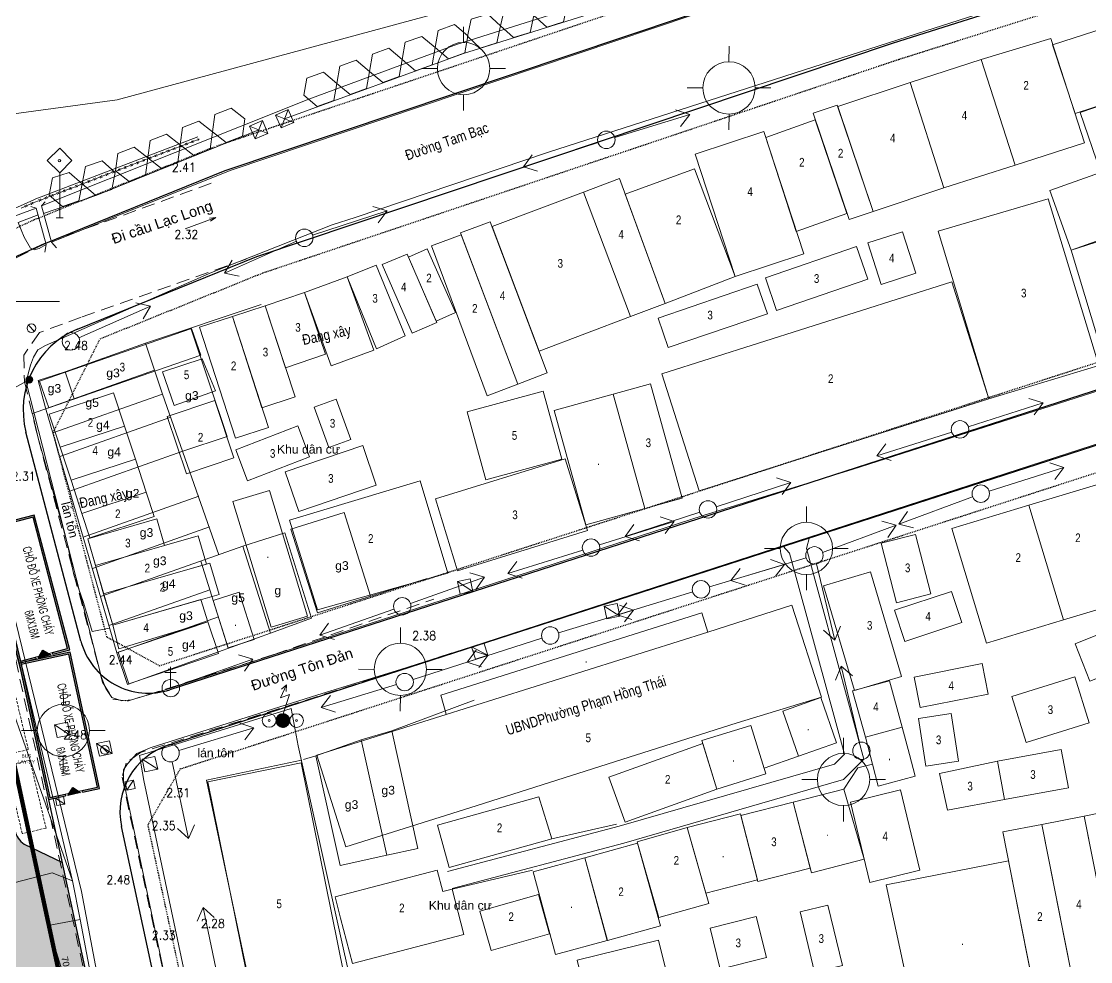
# Model space of a CAD drawing. Header units: millimetres. Extents: x 583747 to 595948, y 2304962 to 2309584.
# Drawn here: x 595685.6 to 595808.2, y 2307284.9 to 2307392.7 of the extents above; entities that cross this region are included whole.
import ezdxf
from ezdxf.enums import TextEntityAlignment as Align
from ezdxf.xclip import XClip

# ---------------------------------------------------------------- set-up
doc = ezdxf.new("R2010")
doc.units = ezdxf.units.MM
for name, pattern in [('DASH', [0.35, 0.25, -0.1]), ('DASHDOT', [1, 0.5, -0.25, 0, -0.25]), ('DASHED', [4.5, 3, -1.5]), ('{Long Duong}', [2.3, 1.5, -0.8])]:
    doc.linetypes.add(name, pattern=pattern)
for name, color, linetype, lineweight in [('00_nen', 8, 'Continuous', 5), ('A-GENM-____-OTLN', 13, 'Continuous', 9), ('bo dat CXCL', 95, 'Continuous', 18), ('Code Cao do', 7, 'Continuous', 0), ('Duong RG Thua', 7, 'Continuous', 0), ('Ghi chu nha', 7, 'Continuous', 0), ('KT-Chu viet', 255, 'Continuous', 20), ('KT-DV', 7, 'Continuous', 0), ('KT-NEN', 7, 'Continuous', 0), ('KT-Net thay', 7, 'Continuous', 20), ('Level 15', 7, 'Continuous', 0), ('Long Duong_ Phan Cach chat lieu rair mat', 7, 'Continuous', 0), ('moc', 7, 'Continuous', 0), ('Nen dc cb Hong bang', 253, 'Continuous', 60), ('Nghia dia_ Ghi chu §T XH', 7, 'Continuous', 0), ('đường pccc', 6, 'Continuous', 13)]:
    doc.layers.add(name, color=color, linetype=linetype, lineweight=lineweight)
for name, color, linetype in [('A-ANNO-ROOM', 50, 'Continuous'), ('A-PLOT LINE', 6, 'DASHDOT'), ('AFP-KERB-LINE', 2, 'Continuous')]:
    doc.layers.add(name, color=color, linetype=linetype)
doc.layers.add('KT-Vat lieu', color=250, linetype='Continuous', plot=False)
doc.styles.add('220126_HDN_HBA typical plan$0$211210_HDN_HBA_TYPICAL PLAN CORE OPT 1$0$HBA-Text', font='GOTHIC.TTF')
doc.styles.add('ghicu', font='Vnarial.ttf', dxfattribs={"width": 0.8, "height": 1})
doc.styles.add('Style-.VnArial', font='Vnarial.ttf')
doc.styles.add('Style-STANDARD', font='STANDARD.shx')
doc.styles.add('VnAvantH', font='VHAVAN.TTF')

# ---------------------------------------------------------------- blocks, each defined once
blk = doc.blocks.new('road')
at = {"layer": 'AFP-KERB-LINE'}
for p, q in [((3610554, 1397139), (3627855, 1410432)), ((3610554, 1397139), (3627855, 1410432)), ((3543548, 1357131), (3604082, 1405408)), ((3543548, 1357131), (3604082, 1405408)), ((3550344, 1349121), (3610554, 1397139)), ((3550344, 1349121), (3610554, 1397139)), ((3654174, 1373978), (3557974, 1299002)), ((3654174, 1373978), (3557974, 1299002)), ((3559972, 1292952), (3656905, 1368500)), ((3559972, 1292952), (3656905, 1368500)), ((3526925, 1342140), (3543548, 1357131)), ((3526925, 1342140), (3543548, 1357131)), ((3533873, 1334267), (3550344, 1349121)), ((3533873, 1334267), (3550344, 1349121)), ((3526925, 1342140), (3519506, 1334836)), ((3546480, 1300755), (3532350, 1321145)), ((3546480, 1300755), (3532350, 1321145)), ((3578945, 1249265), (3558118, 1282384)), ((3578945, 1249265), (3558118, 1282384)), ((3578945, 1249265), (3558118, 1282384)), ((3578945, 1249265), (3558118, 1282384))]:
    blk.add_line(p, q, dxfattribs=at)
blk.add_lwpolyline([(3611005, 1163389), (3611456, 1163638, 0.4307665), (3615082, 1177713), (3541132, 1295305), (3530686, 1310379, 0.5341637), (3514065, 1310106), (3507801, 1300401)], format="xyb", dxfattribs=at)
for centre, radius, start, end in [((3632729, 1404089), 8000, 34.77603, 127.53748), ((3632729, 1404089), 8000, 34.77603, 127.53748), ((3540570, 1326841), 10000, 132.04489, 214.72185), ((3540570, 1326841), 10000, 132.04489, 214.72185), ((3553056, 1305312), 8000, 214.72185, 307.93222), ((3553056, 1305312), 8000, 214.72185, 307.93222), ((3564890, 1286642), 8000, 127.93222, 212.16426), ((3564890, 1286642), 8000, 127.93222, 212.16426)]:
    blk.add_arc(centre, radius, start, end, dxfattribs=at)
blk = doc.blocks.new('PLOT')
at = {"layer": 'A-PLOT LINE', "color": 251}
for p, q in [((3611787, 1395564), (3629307, 1409026)), ((3541677, 1359477), (3602211, 1407753)), ((3551638, 1347595), (3611787, 1395564)), ((3555902, 1301191), (3652118, 1376180)), ((3524916, 1344368), (3541539, 1359359)), ((3536675, 1334101), (3551638, 1347595)), ((3517261, 1336835), (3524916, 1344368)), ((3535291, 1322168), (3536675, 1334101)), ((3549110, 1302227), (3535291, 1322168)), ((3549110, 1302227), (3555902, 1301191))]:
    blk.add_line(p, q, dxfattribs=at)
blk.add_lwpolyline([(3693942, 1315787), (3587846, 1250138), (3580933, 1251739), (3560913, 1283575), (3562195, 1290881), (3658973, 1366308), (3665768, 1365275), (3677786, 1347968)], dxfattribs=at)
blk.add_lwpolyline([(3693942, 1315787), (3587846, 1250138), (3580933, 1251739), (3560913, 1283575), (3562195, 1290881), (3658973, 1366308), (3665768, 1365275), (3677786, 1347968)], dxfattribs=at)
blk = doc.blocks.new('qweqeqee')
at = {"layer": 'A-GENM-____-OTLN', "linetype": 'DASHED', "ltscale": 100, "extrusion": (2.68991e-06, -2.55388e-08, 1)}
for p, q in [((29938, -6060, 0), (21938, -6060, 0)), ((21938, -6060, 0), (21938, -8860, 0)), ((29938, -6060, 0), (29938, -8860, 0)), ((21938, -8860, 0), (29938, -8860, 0))]:
    blk.add_line(p, q, dxfattribs=at)
blk = doc.blocks.new('DV')
at = {"layer": 'bo dat CXCL'}
h = blk.add_hatch(dxfattribs=at)
h.set_pattern_fill('GRASS', color=256, scale=20, angle=6e-14)
edge = h.paths.add_edge_path()
edge.add_line((617262, 169948), (615443, 170462))
edge.add_line((615443, 170462), (614593, 174567))
edge.add_line((614593, 174567), (620914, 175930))
edge.add_line((620914, 175930), (622792, 167226))
edge.add_arc((625233, 167754), 2498, 192.18716, 235.8651)
edge.add_line((623832, 165686), (628234, 163562))
edge.add_line((628234, 163562), (630862, 151440))
edge.add_arc((627914, 150967), 2986, -77.05174, 9.11741, ccw=False)
edge.add_line((628583, 148057), (619337, 146072))
edge.add_arc((620599, 140193), 6013, 102.11461, 164.05752)
edge.add_line((614817, 141845), (615642, 144759))
edge.add_line((615642, 144759), (613538, 145356))
edge.add_line((613538, 145356), (618423, 162561))
edge.add_arc((614338, 163721), 4247, 344.15003, 371.50222)
edge.add_line((618500, 164568), (617270, 169946))
at = {"layer": 'AFP-KERB-LINE', "extrusion": (-5.41606e-07, 2.51261e-06, 1), "elevation": 0}
blk.add_lwpolyline([(620778, 176550), (622799, 167196, 0.1929224), (623839, 165654), (628241, 163529)], format="xyb", dxfattribs=at)
ref = blk.add_blockref('PLOT', (-3147123, 179596, 0), dxfattribs=dict(rotation=340.0000000045929))
XClip(ref).set_block_clipping_path([(3437700.5976729654, 868981.9081885163), (3912891.8375199828, 1041937.3750337446), (3715693.8178756535, 1583734.481302836), (3240502.5780286361, 1410779.0144576086)])
at = {"extrusion": (-5.9306e-07, 2.62384e-06, 1), "rotation": 283.2803608450139}
for p in [(623341, 207034, 0), (625377, 198027, 0), (625377, 198027, 0)]:
    blk.add_blockref('qweqeqee', p, dxfattribs=at)
at = {"layer": 'AFP-KERB-LINE'}
ref = blk.add_blockref('road', (-3147123, 179596, 0), dxfattribs=dict(at, rotation=340.0000000045929))
XClip(ref).set_block_clipping_path([(3424978.7776903473, 904726.3076186823), (3853099.8617473282, 1060549.6388383387), (3670662.8681027722, 1561791.1594749615), (3242541.7840457913, 1405967.828255306)])
at = {"layer": 'A-ANNO-ROOM', "insert": (624111, 175970, 0), "char_height": 400, "width": 6126.31, "attachment_point": 2, "style": '220126_HDN_HBA typical plan$0$211210_HDN_HBA_TYPICAL PLAN CORE OPT 1$0$HBA-Text'}
blk.add_mtext('{BUS \\PLAY-BY}', dxfattribs=at)
blk = doc.blocks.new('nen dc cb Hong bang')
at = {"layer": '00_nen', "linetype": 'ByBlock', "lineweight": -2}
h = blk.add_hatch(dxfattribs=at)
h.set_pattern_fill('ANSI35', color=0, scale=0.2, angle=48.1861, style=0)
h.set_pattern_definition([(93.186056, (116.04488, 455.689987), (-0.049922716, -0.002778926), []), (93.186056, (116.06845, 455.716337), (-0.049922716, -0.002778926), [0.0625, -0.0125, 0, -0.0125])])
edge = h.paths.add_edge_path()
edge.add_arc((-93.39, 166.83), 0.4, 20, 380)
h = blk.add_hatch(dxfattribs=at)
h.set_pattern_fill('ANSI35', color=0, scale=0.2, angle=20, style=0)
h.set_pattern_definition([(65, (215.403083, 283.049355), (-0.045315389, 0.021130913), []), (65, (215.436306, 283.061447), (-0.045315389, 0.021130913), [0.0625, -0.0125, 0, -0.0125])])
edge = h.paths.add_edge_path()
edge.add_arc((-52.67, 140.07), 0.785, 0, 360)
at = {"layer": '00_nen', "color": 0, "linetype": 'ByBlock', "lineweight": -2}
for p, q in [((-30.53, 228.61, -62.12), (-31.14, 230.3, -62.12)), ((-26.68, 226.82, -62.12), (-24.99, 227.43, -62.12)), ((-34.01, 224.15, -62.12), (-32.32, 224.77, -62.12)), ((-59.88, 220.26, -62.12), (-60.49, 221.95, -62.12)), ((-27.86, 221.28, -62.12), (-28.47, 222.97, -62.12)), ((-39.87, 215.97, -62.12), (-32.67, 221.37, -62.12)), ((-56.03, 218.47, -62.12), (-54.34, 219.08, -62.12)), ((-63.36, 215.8, -62.12), (-61.67, 216.42, -62.12)), ((-57.21, 212.93, -62.12), (-57.83, 214.62, -62.12)), ((-41.46, 214.75, -62.12), (-48.55, 209.21, -62.12)), ((16.73, 204.19, -62.12), (9.6, 198.68, -62.12)), ((9.6, 198.68, -62.12), (16.73, 204.19, -62.12)), ((-68.56, 193.56, -62.12), (-61.47, 199.1, -62.12)), ((8.02, 197.46, -62.12), (0.9, 191.96, -62.12)), ((14.37, 192.57, -62.12), (21.51, 198.04, -62.12)), ((-70.07, 192.25, -62.12), (-76.54, 186, -62.12)), ((12.81, 191.31, -62.12), (5.96, 185.47, -62.12)), ((-96.86, 185.32, -62.12), (-96.11, 185.6, -62.12)), ((-7.31, 185.71, -62.12), (-14.4, 180.16, -62.12)), ((-14.4, 180.16, -62.12), (-7.31, 185.71, -62.12)), ((-1.15, 179.41, -62.12), (5.7, 185.25, -62.12)), ((-4.08, 182.01, -62.12), (-4.69, 183.71, -62.12)), ((-0.23, 180.22, -62.12), (1.46, 180.84, -62.12)), ((-89.69, 173.3, -62.12), (-83.22, 179.55, -62.12)), ((-15.97, 178.92, -62.12), (-23.05, 173.37, -62.12)), ((-2.71, 178.17, -62.12), (-9.93, 172.79, -62.12)), ((-7.56, 177.55, -62.12), (-5.87, 178.17, -62.12)), ((-1.36, 177.93, -62.12), (3.62, 170.43, -62.12)), ((-18.33, 176.9, -62.12), (-25.48, 171.44, -62.12)), ((-25.48, 171.44, -62.12), (-18.33, 176.9, -62.12)), ((-11.99, 171.25, -62.12), (-4.77, 176.63, -62.12)), ((-102.67, 173.02), (-93.2, 176.47)), ((-1.41, 174.69, -62.12), (-2.02, 176.38, -62.12)), ((-27.07, 170.23, -62.12), (-34.23, 164.77, -62.12)), ((-13.59, 170.05, -62.12), (-20.77, 164.63, -62.12)), ((-99.39, 160.12, -62.12), (-93.39, 166.83, -62.12)), ((10.29, 160.38, -62.12), (5.31, 167.88, -62.12)), ((-26.42, 160.35, -62.12), (-19.24, 165.77, -62.12)), ((-36.6, 163.45, -62.12), (-43.54, 157.72, -62.12)), ((-43.54, 157.72, -62.12), (-36.6, 163.45, -62.12)), ((9.02, 158.58, -62.12), (8.4, 160.27, -62.12)), ((-28.01, 159.13, -62.12), (-35.12, 153.61, -62.12)), ((12.86, 156.79, -62.12), (14.55, 157.41, -62.12)), ((-45.09, 156.45, -62.12), (-52.03, 150.72, -62.12)), ((-43.06, 153.03, -62.12), (-43.67, 154.72, -62.12)), ((-40.27, 149.62, -62.12), (-33.16, 155.14, -62.12)), ((5.53, 154.12, -62.12), (7.23, 154.74, -62.12)), ((11.69, 151.25, -62.12), (11.07, 152.94, -62.12)), ((-39.21, 151.24, -62.12), (-37.52, 151.85, -62.12)), ((-41.86, 148.41, -62.12), (-49.05, 143, -62.12)), ((-46.54, 148.57, -62.12), (-44.85, 149.18, -62.12)), ((-40.39, 145.7, -62.12), (-41, 147.39, -62.12)), ((-65.25, 139.8, -62.12), (-58.31, 145.53, -62.12)), ((-52.67, 140.07, -62.12), (-52.4, 139.34, -62.12)), ((-62.69, 132.74, -62.12), (-55.5, 138.15, -62.12)), ((-76.95, 133.18, -62.12), (-77.57, 134.87, -62.12)), ((-73.11, 131.39, -62.12), (-71.41, 132, -62.12)), ((-62.96, 131.29, -62.12), (-58.2, 123.65, -62.12)), ((-80.44, 128.72, -62.12), (-78.74, 129.33, -62.12)), ((-74.28, 125.85, -62.12), (-74.9, 127.54, -62.12)), ((-49.16, 109.16, -62.12), (-53.92, 116.8, -62.12))]:
    blk.add_line(p, q, dxfattribs=at)
at = {"layer": '00_nen', "color": 0, "linetype": 'ByBlock', "lineweight": -2, "elevation": -62.12, "flags": 128}
for points in [[(-98.91, 186.06), (-74.33, 208.06), (-60.45, 219.83), (-38.2, 237), (-19.77, 252.31), (-8.25, 261.41), (2.31, 269.42)], [(-11.06, 265.25), (-25.73, 253.87), (-26.36, 253.48), (-27.01, 253.1), (-50.27, 232.26), (-51.53, 231.49), (-54.63, 228.91), (-94.92, 200.44), (-108.08, 193.55), (-109.86, 191.72)], [(-76.15, 205), (-59.44, 219.05), (-21.57, 248.1), (-7.13, 259.88)], [(-93.84, 168.44), (-93.84, 169.43), (-93.64, 170.38), (-92.98, 171.15), (-77.98, 185.57), (-66.85, 195.45), (-64.69, 197.13), (-46.43, 211.78), (-10.54, 239.69), (7.32, 253.55), (8.41, 254.35), (9.11, 254.73), (9.53, 254.88)], [(-79.98, 197.3), (-29.02, 238.07)], [(-15.45, 178.71), (-1.14, 189.59), (24.75, 209.64), (30.6, 214.09), (34.15, 216.7), (34.56, 217.28), (34.78, 218.07)], [(-21.25, 166.4), (-3.16, 180.55), (36.46, 211.51)], [(-28.08, 198.19), (-18.73, 205.74), (-16.48, 202.96), (-25.83, 195.41), (-28.08, 198.19)], [(-93.37, 189.4), (-78.5, 202.79)], [(-96.43, 182.54), (-79.98, 197.3)], [(-98.39, 185.32), (-93.37, 189.4)], [(-95.63, 182.11), (-96.43, 182.54), (-98.91, 186.06), (-98.67, 186.65)], [(-181.83, 8.12), (-183.4, 9.25), (-192.43, 34.05), (-185.21, 64.69), (-176.64, 86.87), (-155.45, 120.09), (-113.33, 173.79), (-99.38, 185.59)], [(-96.74, 181.18), (-96.89, 182.09), (-99.38, 185.59), (-100.02, 185.56)], [(-100.77, 183.34), (-98.92, 184.94)], [(-100.77, 183.34), (-99.54, 182), (-98.45, 181.07), (-97.97, 181.02), (-97.49, 181.35), (-96.89, 182.09)], [(-3.16, 180.55), (-3.05, 179.2)], [(-3.05, 179.2), (11.43, 158.74), (10.04, 155.76), (-11.14, 140.26), (-27.85, 128.63)], [(-15.45, 178.71), (-66.02, 139.17), (-69.79, 136.37), (-70.8, 135.87), (-72.01, 135.82), (-73.01, 136.58), (-73.9, 137.6)], [(-4.68, 178.04), (9.13, 158.53), (8.45, 157.07), (-12.3, 141.89), (-29, 130.28)], [(-4.68, 178.04), (-5.7, 178.56)], [(-62.66, 172.4), (-68.4, 167.4), (-65.9, 164.53), (-60.16, 169.53), (-62.66, 172.4)], [(-10.36, 166.3), (-2.39, 172.52), (4.41, 163.78), (-3.63, 157.69)], [(-93.66, 166.53), (-93.84, 168.44)], [(-35.31, 147.17), (-36.66, 149.01), (-11.76, 168.15), (-10.36, 166.3)], [(21.71, 162.26), (19.05, 167.11), (15.72, 165.28), (18.38, 160.44), (21.71, 162.26)], [(-93.72, 166.58), (-73.9, 137.6)], [(-23.46, 93.07), (-36.75, 84.9), (-38.04, 84.25), (-38.83, 84.13), (-39.2, 84.28), (-41.66, 85.98), (-52.85, 103.82), (-59.35, 114.33), (-67.48, 127.33), (-67.9, 128.49), (-67.72, 129.29), (-67.11, 130.76), (-65.89, 131.9), (-49.93, 144.23), (-42.03, 150.21), (-35.25, 155.43), (-21.25, 166.4)], [(-35.82, 146.77), (-10.36, 166.3)], [(12.54, 158.56), (10.73, 161.17), (14.31, 163.72), (16.15, 161.06)], [(-135.27, 109.29), (-130.8, 116.58), (-120.85, 133.42), (-111.29, 149.08), (-107.67, 154.39), (-104.96, 157.61), (-103.14, 159.65), (-101.56, 160.72), (-101.01, 160.92), (-100.64, 160.82), (-100.25, 160.53), (-98.04, 158.63), (-96.98, 157.6), (-67.65, 113.74), (-49.32, 82.97), (-49.27, 82.47), (-49.57, 82)], [(16.15, 161.06), (17.63, 158.92), (14.03, 156.42), (12.54, 158.56)], [(12.54, 158.56), (11.1, 157.59), (10.44, 154.74)], [(36.63, 144.19), (29.27, 156.38), (33.17, 158.7), (40.54, 146.57)], [(-3.63, 157.69), (-29.09, 138.03)], [(-68.1, 148.52), (-74.75, 143.66), (-80.84, 151.98), (-74.19, 156.85)], [(-72.31, 154.27), (-69.05, 156.65), (-67.05, 153.91), (-70.3, 151.54)], [(4.26, 156.51), (1.06, 153.85)], [(-70.3, 151.54), (-76.96, 146.67), (-78.96, 149.41), (-72.31, 154.27)], [(-70.3, 151.54), (-66.71, 154.16), (-64.51, 151.15), (-68.1, 148.52)], [(-69.03, 114.53), (-92.78, 150.61)], [(-68.1, 148.52), (-74.75, 143.66), (-76.96, 146.67)], [(-96.6, 148.1), (-69.03, 114.53)], [(-29.09, 138.03), (-40.92, 128.92), (-47.65, 137.67), (-35.82, 146.77)], [(36.63, 144.19), (40.8, 137.32), (44.71, 139.7), (40.54, 146.57)], [(-19.04, 137.91), (-12.67, 142)], [(-27.81, 128.57), (-19.9, 133.77)], [(-38.68, 121.06), (-40.11, 123.13), (-30.15, 130.02), (-28.71, 127.95)], [(-28.71, 127.94), (-27.81, 128.57), (-24.75, 124.14), (-35.61, 116.63), (-38.68, 121.06)], [(-71.54, 114.57), (-75.15, 112.08)], [(-71.54, 114.57), (-69.03, 114.53), (-66.69, 110.66)], [(-49.57, 82), (-69.87, 108.75)]]:
    blk.add_lwpolyline(points, dxfattribs=at)
for points in [[(3.67, 243.14), (10.6, 248.59), (15.66, 242.04), (8.8, 236.63)], [(4.35, 228.72), (-3.46, 238.76), (3.23, 243.75), (10.94, 233.84)], [(14.88, 241.47), (19.4, 235.86), (13.81, 231.35), (9.29, 236.96)], [(-2.41, 223.47), (-10.21, 233.51), (-3.46, 238.76), (4.35, 228.72)], [(19.04, 235.57), (23.68, 229.97), (13.74, 221.74), (9.1, 227.35)], [(-9.12, 218.12), (-17.06, 228.06), (-10.21, 233.51), (-2.41, 223.47)], [(21.77, 211.04), (13.74, 221.74), (23.95, 229.67), (32.12, 218.81)], [(-19.44, 226.39), (-17.17, 228.2), (-9.12, 218.12), (-11.39, 216.32)], [(-23.59, 221.9), (-18.97, 225.73), (-11.86, 216.89), (-16.61, 212.96)], [(21.25, 210.43), (10.72, 202.51), (-1.34, 218.56), (9.25, 226.39)], [(-30.56, 217.33), (-24.03, 222.46), (-14.91, 210.85), (-21.44, 205.72)], [(-5.16, 217.1), (-2.1, 213.16), (-5.39, 210.59), (-8.46, 214.54)], [(-27.9, 200.04), (-36.49, 210.27), (-30.02, 215.7), (-21.44, 205.72)], [(10.72, 202.51), (-16.88, 181.2), (-25.48, 192.34), (2.12, 213.65)], [(-18.11, 206.74), (-9.52, 213.71), (-7.02, 210.63), (-15.62, 203.67)], [(-41.07, 208.85), (-37.72, 211.74), (-27.9, 200.04), (-31.1, 197.28)], [(-49.57, 201.52), (-41.07, 208.85), (-31.1, 197.28), (-39.6, 189.95)], [(-52.71, 199.62), (-49.97, 201.98), (-37.87, 187.94), (-40.61, 185.57)], [(-55.32, 197.07), (-52.56, 199.45), (-40.61, 185.57), (-43.46, 183.11)], [(27.46, 181.61), (19.22, 192.61), (26.35, 197.95), (34.59, 186.96)], [(-57.36, 194.95), (-55.69, 196.57), (-50.12, 190.85), (-51.86, 189.16)], [(-53.98, 186.89), (-59.92, 193.12), (-57.64, 195.22), (-51.73, 189.03)], [(-63.2, 190.4), (-60.54, 192.82), (-54.63, 186.33), (-57.21, 183.81)], [(20.07, 176.07), (11.83, 187.06), (19.22, 192.61), (27.46, 181.61)], [(-67.19, 187.04), (-63.2, 190.4), (-57.44, 183.58), (-61.42, 180.21)], [(-18.39, 179.73), (-22.02, 177.14), (-29.93, 188.24), (-26.31, 190.82)], [(-29.93, 188.24), (-22.02, 177.14), (-27.74, 173.06), (-35.66, 184.16)], [(-70.89, 184.06), (-67.19, 187.04), (-62.5, 181.21), (-66.25, 178.19)], [(-37.59, 185.82), (-44.96, 180.58), (-40.27, 173.98), (-32.9, 179.22)], [(-74, 181.64), (-70.89, 184.06), (-64.07, 175.43), (-67.23, 172.97)], [(4.81, 182.71), (8.16, 185), (12.13, 179.18), (8.78, 176.88)], [(-77.12, 179.21), (-74, 181.64), (-65.75, 171.07), (-68.87, 168.64)], [(32.49, 182.01), (35.55, 178.54), (32.7, 176.03), (29.64, 179.5)], [(14.26, 180.28), (8.86, 176.02), (11.2, 173.05), (16.6, 177.31)], [(-27.34, 172.53), (-39.74, 163.09), (-44.96, 169.95), (-32.57, 179.39)], [(7.71, 165.79), (0.25, 175.85), (4.77, 179.21), (12.23, 169.15)], [(-92.23, 167.07), (-77.92, 178.73), (-75.88, 176.23), (-90.19, 164.56)], [(-59.57, 176.81), (-56.4, 173.05), (-58.45, 171.32), (-61.62, 175.07)], [(-76.77, 169.77), (-79.36, 172.92), (-75.58, 175.9), (-72.91, 172.95)], [(30.93, 175.91), (24.9, 171.3), (28.24, 166.93), (34.26, 171.54)], [(-54.89, 172.87), (-62.2, 166.98), (-59.17, 163.23), (-51.87, 169.13)], [(13.63, 169.58), (20.43, 173.7), (22.28, 170.64), (15.48, 166.52)], [(-72.59, 171.87), (-68.27, 166.46), (-72.76, 162.88), (-77.08, 168.28)], [(-40.69, 162.43), (-53.31, 153.36), (-59.83, 161.95), (-47.29, 171.3)], [(-81.32, 165.58), (-87.41, 160.78), (-89.89, 163.92), (-83.79, 168.73)], [(10.73, 161.17), (7.53, 165.66), (11.11, 168.2), (14.31, 163.72)], [(25.92, 163.79), (32.32, 167.55), (34.59, 163.69), (28.18, 159.93)], [(-78.84, 162.44), (-84.94, 157.64), (-87.41, 160.78), (-81.32, 165.58)], [(-54.12, 152.31), (-57.61, 149.68), (-66.66, 161.7), (-63.17, 164.33)], [(7.85, 159.42), (4.26, 156.51), (0.82, 160.74), (4.36, 163.71)], [(20.15, 160.17), (25.92, 163.79), (28.18, 159.93), (22.45, 156.54)], [(52.79, 144.7), (48.92, 142.32), (37.4, 161.27), (41.17, 163.56)], [(-76.37, 159.3), (-82.46, 154.5), (-84.94, 157.64), (-78.84, 162.44)], [(48.94, 142.27), (44.71, 139.7), (33.17, 158.7), (37.4, 161.27)], [(-82.46, 154.5), (-76.37, 159.3), (-74.55, 157), (-80.65, 152.19)], [(1.46, 153.33), (-3.23, 149.75), (-6.75, 154.38), (-2.07, 157.95)], [(-74.19, 156.85), (-72.31, 154.27), (-78.96, 149.41), (-80.84, 151.98)], [(11.67, 153.6), (16.93, 145.71), (21.84, 148.98), (16.59, 156.87)], [(5.51, 151.34), (10.44, 154.74), (15.41, 147.99), (10.26, 144.45)], [(-3.23, 149.75), (-11.82, 142.58), (-15.32, 146.77), (-6.54, 154.1)], [(40.8, 137.32), (28.85, 130.12), (18.76, 146.09), (31.02, 153.48)], [(-58.93, 147.67), (-61.41, 145.75), (-64.91, 150.27), (-62.42, 152.19)], [(0.4, 147.85), (5.51, 151.34), (9.94, 144.91), (4.83, 141.42)], [(-74.75, 143.66), (-66.25, 149.88), (-64.63, 147.75), (-73.16, 141.35)], [(-70.72, 137.97), (-73.11, 140.96), (-64.63, 147.75), (-62.24, 144.76)], [(-4.92, 144.43), (0.29, 148.01), (4.71, 141.56), (-0.32, 138.08)], [(-9.73, 140.95), (-4.92, 144.43), (0.39, 137.1), (-4.42, 133.61)], [(-19.04, 137.91), (-28.98, 130.79), (-31.91, 134.88), (-22.09, 141.91)], [(10.56, 139.79), (14.5, 133.87), (17.24, 135.69), (13.3, 141.61)], [(-14.76, 137.15), (-9.63, 140.8), (-3.92, 132.79), (-9.05, 129.14)], [(1.51, 134.49), (6.04, 137.55), (8.75, 133.54), (4.23, 130.47)], [(-39.92, 100.44), (-58.34, 130.53), (-49.04, 136.25), (-30.6, 106.14)], [(-19.78, 133.61), (-14.76, 137.15), (-9.09, 129.11), (-14.11, 125.57)], [(-23.95, 127.29), (-18.28, 131.37), (-15.54, 127.56), (-21.21, 123.48)], [(-3.57, 131.18), (-11.56, 125.82), (-9, 122.01), (-1.01, 127.36)], [(-66.69, 110.66), (-49.57, 82), (-52.58, 79.84), (-69.87, 108.75)]]:
    blk.add_lwpolyline(points, close=True, dxfattribs=at)
at = {"layer": '00_nen', "color": 0, "linetype": 'ByBlock', "lineweight": -2, "elevation": -62.12}
for points in [[(-53.63, 227.92), (-53.37, 225.94), (-51.52, 225.17), (-49.93, 226.39), (-50.19, 228.37), (-52.04, 229.14)], [(-56.8, 225.48), (-56.54, 223.5), (-54.69, 222.74), (-53.11, 223.95), (-53.37, 225.94), (-55.21, 226.7)], [(-59.98, 223.05), (-59.71, 221.07), (-57.87, 220.3), (-56.28, 221.52), (-56.54, 223.5), (-58.39, 224.27)], [(-63.1, 220.55), (-62.75, 218.58), (-60.87, 217.9), (-59.34, 219.18), (-59.68, 221.15), (-61.56, 221.84)], [(-66.16, 217.98), (-65.81, 216.01), (-63.93, 215.32), (-62.4, 216.61), (-62.75, 218.58), (-64.63, 219.26)], [(-69.22, 215.4), (-68.87, 213.43), (-66.99, 212.75), (-65.46, 214.04), (-65.81, 216.01), (-67.69, 216.69)], [(-72.28, 212.83), (-71.93, 210.86), (-70.05, 210.18), (-68.52, 211.46), (-68.87, 213.43), (-70.75, 214.12)], [(-75.34, 210.25), (-75, 208.29), (-73.12, 207.6), (-71.58, 208.89), (-71.93, 210.86), (-73.81, 211.54)], [(-75.02, 204.97), (-76.12, 206.13), (-77.28, 205.04), (-76.18, 203.87)], [(-83.82, 202.71), (-83.4, 200.75), (-81.5, 200.14), (-80.01, 201.47), (-80.43, 203.43), (-82.33, 204.05)], [(-79.64, 202.82), (-78.54, 201.66), (-77.38, 202.75), (-78.47, 203.92)], [(-86.79, 200.03), (-86.38, 198.08), (-84.47, 197.46), (-82.99, 198.8), (-83.4, 200.75), (-85.31, 201.37)], [(-89.76, 197.36), (-89.35, 195.4), (-87.45, 194.78), (-85.96, 196.12), (-86.38, 198.08), (-88.28, 198.69)], [(-92.74, 194.68), (-92.32, 192.72), (-90.42, 192.11), (-88.93, 193.44), (-89.35, 195.4), (-91.25, 196.02)], [(-95.71, 192.01), (-95.4, 190.03), (-93.53, 189.32), (-91.98, 190.57), (-92.29, 192.55), (-94.16, 193.27)], [(-98.82, 189.49), (-98.5, 187.51), (-96.64, 186.8), (-95.08, 188.06), (-95.4, 190.03), (-97.26, 190.75)], [(-22.55, 165.04), (-21.28, 165.84), (-20.49, 164.57), (-21.76, 163.77)], [(-39.34, 161.92), (-38.07, 162.72), (-37.27, 161.45), (-38.55, 160.65)], [(-35.25, 155.43), (-34.07, 156.35), (-33.15, 155.17), (-34.33, 154.25)], [(-77.09, 130.63), (-75.82, 131.43), (-75.02, 130.15), (-76.3, 129.36)], [(-71.83, 130.28), (-70.55, 131.07), (-69.76, 129.8), (-71.03, 129.01)], [(-66.31, 130.37), (-65.04, 131.17), (-64.24, 129.9), (-65.52, 129.1)]]:
    blk.add_lwpolyline(points, close=True, dxfattribs=at)
for points in [[(-34.39, 221.33), (-32.67, 221.37), (-33.19, 219.73)], [(-46.83, 209.28), (-48.55, 209.21), (-48.06, 210.86)], [(-76.12, 206.13), (-76.18, 203.87)], [(-75.02, 204.97), (-77.28, 205.04)], [(-78.54, 201.66), (-78.47, 203.92)], [(16.23, 202.54), (16.73, 204.19), (15.01, 204.12)], [(-79.64, 202.82), (-77.38, 202.75)], [(-63.19, 199.03), (-61.47, 199.1), (-61.96, 197.45)], [(19.79, 197.99), (21.51, 198.04), (21.01, 196.4)], [(-96.48, 185.46), (-98.25, 190.31), (-100.09, 191.17), (-99.22, 192.98), (-97.42, 192.14), (-98.25, 190.31)], [(2.62, 192.02), (0.9, 191.96), (1.4, 193.61)], [(-74.84, 186.25), (-76.54, 186), (-76.23, 187.69)], [(7.68, 185.62), (5.96, 185.47), (6.38, 187.14)], [(-7.8, 184.06), (-7.31, 185.71), (-9.03, 185.63)], [(3.99, 185.1), (5.7, 185.25), (5.28, 183.58)], [(-84.92, 179.3), (-83.22, 179.55), (-83.53, 177.86)], [(-18.83, 175.25), (-18.33, 176.9), (-20.05, 176.84)], [(-6.49, 176.6), (-4.77, 176.63), (-5.3, 174.99)], [(-21.33, 173.44), (-23.05, 173.37), (-22.57, 175.02)], [(-8.21, 172.82), (-9.93, 172.79), (-9.4, 174.43)], [(3.68, 172.15), (3.62, 170.43), (2.01, 171.05)], [(5.26, 166.16), (5.31, 167.88), (6.92, 167.27)], [(-32.51, 164.82), (-34.23, 164.77), (-33.72, 166.41)], [(-20.96, 165.73), (-19.24, 165.77), (-19.76, 164.13)], [(-19.05, 164.67), (-20.77, 164.63), (-20.25, 166.27)], [(-22.55, 165.04), (-20.49, 164.57)], [(-37.05, 161.79), (-36.6, 163.45), (-38.32, 163.33)], [(-39.34, 161.92), (-37.27, 161.45)], [(-35.25, 155.43), (-33.15, 155.17)], [(-33.4, 153.68), (-35.12, 153.61), (-34.63, 155.26)], [(-34.88, 155.07), (-33.16, 155.14), (-33.65, 153.49)], [(-50.31, 150.84), (-52.03, 150.72), (-51.58, 152.38)], [(-60.02, 145.41), (-58.31, 145.53), (-58.75, 143.87)], [(-53.67, 144.05), (-54.05, 143.39)], [(-52.92, 140.82), (-52.98, 143.16), (-53.84, 142.44), (-53.67, 144.05), (-53.44, 143.33)], [(-47.33, 143.04), (-49.05, 143), (-48.53, 144.64)], [(-57.22, 138.11), (-55.5, 138.15), (-56.01, 136.51)], [(-77.09, 130.63), (-75.02, 130.15)], [(-71.83, 130.28), (-69.76, 129.8)], [(-66.31, 130.37), (-64.24, 129.9)], [(-58.09, 125.37), (-58.2, 123.65), (-59.79, 124.31)], [(-54.03, 115.08), (-53.92, 116.8), (-52.33, 116.14)]]:
    blk.add_lwpolyline(points, dxfattribs=at)
at = {"layer": '00_nen', "color": 0, "linetype": 'ByBlock', "lineweight": -2}
for centre, radius in [((-29.5, 225.79, -62.12), 3), ((-58.85, 217.44, -62.12), 3), ((-40.67, 215.37, -62.12), 1), ((-40.67, 215.37, -62.12), 1), ((8.81, 198.07, -62.12), 1), ((-69.35, 192.94, -62.12), 1), ((-69.35, 192.94, -62.12), 1), ((13.58, 191.96, -62.12), 1), ((13.58, 191.96, -62.12), 1), ((-98.76, 191.63, -62.12), 0.141), ((-3.05, 179.2, -62.12), 3), ((-15.18, 179.54, -62.12), 1), ((-1.91, 178.77, -62.12), 1), ((-1.91, 178.77, -62.12), 1), ((-1.91, 178.77, -62.12), 1), ((-90.41, 172.61, -62.12), 1), ((-26.28, 170.83, -62.12), 1), ((-12.79, 170.65, -62.12), 1), ((-12.79, 170.65, -62.12), 1), ((-27.22, 159.75, -62.12), 1), ((-27.22, 159.75, -62.12), 1), ((10.84, 159.55, -62.12), 1), ((10.04, 155.76, -62.12), 3), ((-44.31, 157.08, -62.12), 1), ((-42.03, 150.21, -62.12), 3), ((-41.06, 149.01, -62.12), 1), ((-41.06, 149.01, -62.12), 1), ((-51.2, 140.61, -62.12), 0.785), ((-66.02, 139.17, -62.12), 1), ((-54.15, 139.54, -62.12), 0.785), ((-52.67, 140.07, -62.12), 0.785), ((-51.2, 140.61, -62.12), 0.1), ((-54.15, 139.54, -62.12), 0.1), ((-75.92, 130.36, -62.12), 3), ((-63.49, 132.14, -62.12), 1), ((-63.49, 132.14, -62.12), 1)]:
    blk.add_circle(centre, radius, dxfattribs=at)
at = {"layer": '00_nen', "color": 0, "linetype": 'ByBlock', "lineweight": -2, "style": 'ghicu', "width": 0.8}
for s, p in [('2', (2.4, 237.75, -62.12)), ('4', (-3.06, 232.08, -62.12)), ('4', (-9.89, 226.82, -62.12)), ('2', (-14.91, 223.15, -62.12)), ('2', (-18.73, 220.65, -62.12)), ('4', (-23.15, 215.45, -62.12)), ('3', (10.32, 215.27, -62.12)), ('4', (-5.28, 213.85, -62.12)), ('2', (-29.74, 209.6, -62.12)), ('3', (-12.57, 208.69, -62.12)), ('4', (-35.36, 205.76, -62.12)), ('3', (-22.6, 200.57, -62.12)), ('3', (-40.77, 200.25, -62.12)), ('2', (-7.11, 198.46, -62.12)), ('4', (-45.72, 194.49, -62.12)), ('2', (-54.34, 193.51, -62.12)), ('2', (-48.21, 192.04, -62.12)), ('4', (-56.71, 191.55, -62.12)), ('2', (25.78, 191.03, -62.12)), ('3', (-59.35, 189.2, -62.12)), ('2', (20.13, 186.55, -62.12)), ('3', (-24.23, 184.38, -62.12)), ('3', (-66.51, 183.04, -62.12)), ('3', (8.62, 181.09, -62.12)), ('5', (-38.93, 179.9, -62.12)), ('3', (-69.04, 179.1, -62.12)), ('.', (-28.89, 180.48, -62.12)), ('2', (-71.93, 176.37, -62.12)), ('4', (12.73, 176.67, -62.12)), ('3', (-59.01, 174.06, -62.12)), ('5', (-76.64, 173.54, -62.12)), ('3', (6.79, 173.4, -62.12)), ('3', (-83.86, 171.86, -62.12)), ('3', (-35.76, 171.37, -62.12)), ('3', (29.58, 171.42, -62.12)), ('4', (17.95, 170.11, -62.12)), ('3', (-64.28, 168.46, -62.12)), ('3', (-57.03, 168.05, -62.12)), ('2', (-72.68, 167.37, -62.12)), ('2', (-85.13, 164.64, -62.12)), ('4', (10.67, 164.87, -62.12)), ('3', (18.72, 163.77, -62.12)), ('2', (-50.37, 163.15, -62.12)), ('3', (30.25, 163.74, -62.12)), ('4', (-83.51, 161.8, -62.12)), ('.', (4.14, 160.14, -62.12)), ('.', (14.06, 160.12, -62.12)), ('3', (23.93, 160.02, -62.12)), ('.', (-22.46, 158.7, -62.12)), ('.', (-60.85, 157.47, -62.12)), ('2', (-78.59, 155.87, -62.12)), ('3', (-76.35, 153.11, -62.12)), ('.', (-2.68, 153.82, -62.12)), ('4', (40.3, 151.58, -62.12)), ('2', (-73.27, 151.18, -62.12)), ('4', (16.76, 151.29, -62.12)), ('2', (-70.9, 149.72, -62.12)), ('5', (-19.09, 150.21, -62.12)), ('.', (-61.67, 148.85, -62.12)), ('2', (-8.91, 148.87, -62.12)), ('.', (10.35, 149.49, -62.12)), ('2', (36.58, 148.71, -62.12)), ('3', (4.99, 146.31, -62.12)), ('4', (-71.06, 144.72, -62.12)), ('5', (-67.49, 143.1, -62.12)), ('.', (-0.04, 143.11, -62.12)), ('.', (29.18, 143.08, -62.12)), ('2', (-4.79, 140.48, -62.12)), ('2', (-25.11, 137.04, -62.12)), ('3', (13.9, 137.74, -62.12)), ('2', (-9.51, 134.92, -62.12)), ('3', (5.13, 134.01, -62.12)), ('.', (-14.37, 131.7, -62.12)), ('2', (-20.37, 127.91, -62.12)), ('2', (-32.49, 124.56, -62.12)), ('5', (-45.86, 120.17, -62.12))]:
    blk.add_text(s, height=1, rotation=20, dxfattribs=at).set_placement(p, align=Align.MIDDLE)
for s, rotation, p in [('§\xadêng Tam B¹c', 39.2423, (-61.28, 205.31, -62.12)), ('§ang x©y', 32.195, (-65.22, 181.34, -62.12)), ('UBNDPh\xadêng Ph¹m Hång Th¸i', 37.5321, (-27.85, 147.31, -62.12)), ('§ang x©y', 32.195, (-82.8, 154.99, -62.12))]:
    blk.add_text(s, height=1.2, rotation=rotation, dxfattribs=at).set_placement(p)
blk = doc.blocks.new('COT_DI_1')
at = {"layer": 'Nghia dia_ Ghi chu §T XH', "color": 7, "linetype": 'Continuous', "lineweight": 0}
for p, q in [((0, 49.7), (0, 0)), ((-13.1, 36.7), (13.1, 36.7)), ((-5.2, 44.5), (5.2, 44.5))]:
    blk.add_line(p, q, dxfattribs=at)
blk = doc.blocks.new('MT_TN')
at = {"layer": 'Duong RG Thua', "color": 7, "lineweight": 0}
for q in [(-3.51, -1.29), (-0.72, -0.08), (-0.6, -0.41)]:
    blk.add_line((0, 0), q, dxfattribs=at)
blk = doc.blocks.new('wwww1')
at = {"layer": 'Duong RG Thua', "color": 3, "lineweight": 0}
for p, q in [((595686.9, 2307372.33), (595705.7, 2307379.55)), ((595677.09, 2307367.96), (595686.89, 2307372.32))]:
    blk.add_line(p, q, dxfattribs=at)
at = {"layer": 'Duong RG Thua', "color": 7, "linetype": 'Continuous', "lineweight": 0}
for p, q in [((595704.51, 2307378.77), (595704.93, 2307378.93)), ((595704.93, 2307379.05), (595705.22, 2307378.92)), ((595705.14, 2307379.13), (595705.01, 2307378.84)), ((595705.21, 2307379.04), (595705.63, 2307379.2)), ((595705.63, 2307379.32), (595705.82, 2307379.24)), ((595705.79, 2307379.3), (595705.71, 2307379.11)), ((595701.43, 2307377.71), (595701.72, 2307377.58)), ((595701.64, 2307377.79), (595701.51, 2307377.5)), ((595701.71, 2307377.7), (595702.13, 2307377.86)), ((595702.13, 2307377.98), (595702.42, 2307377.85)), ((595702.34, 2307378.06), (595702.21, 2307377.77)), ((595702.41, 2307377.96), (595702.83, 2307378.13)), ((595702.83, 2307378.25), (595703.12, 2307378.12)), ((595703.04, 2307378.33), (595702.91, 2307378.03)), ((595703.11, 2307378.23), (595703.53, 2307378.39)), ((595703.53, 2307378.51), (595703.82, 2307378.38)), ((595703.74, 2307378.59), (595703.61, 2307378.3)), ((595703.81, 2307378.5), (595704.23, 2307378.66)), ((595704.23, 2307378.78), (595704.52, 2307378.65)), ((595704.44, 2307378.86), (595704.31, 2307378.57)), ((595698.21, 2307376.35), (595698.63, 2307376.51)), ((595698.63, 2307376.63), (595698.92, 2307376.5)), ((595698.84, 2307376.71), (595698.71, 2307376.42)), ((595698.91, 2307376.62), (595699.33, 2307376.78)), ((595699.33, 2307376.9), (595699.62, 2307376.77)), ((595699.54, 2307376.98), (595699.41, 2307376.69)), ((595699.61, 2307376.89), (595700.03, 2307377.05)), ((595700.03, 2307377.17), (595700.32, 2307377.04)), ((595700.24, 2307377.25), (595700.11, 2307376.96)), ((595700.31, 2307377.16), (595700.73, 2307377.32)), ((595700.73, 2307377.44), (595701.02, 2307377.31)), ((595700.94, 2307377.52), (595700.81, 2307377.23)), ((595701.01, 2307377.43), (595701.43, 2307377.59)), ((595695.13, 2307375.29), (595695.42, 2307375.16)), ((595695.34, 2307375.37), (595695.21, 2307375.08)), ((595695.41, 2307375.28), (595695.83, 2307375.44)), ((595695.83, 2307375.56), (595696.12, 2307375.43)), ((595696.04, 2307375.64), (595695.91, 2307375.35)), ((595696.11, 2307375.54), (595696.53, 2307375.71)), ((595696.53, 2307375.83), (595696.82, 2307375.7)), ((595696.74, 2307375.91), (595696.61, 2307375.62)), ((595696.81, 2307375.81), (595697.23, 2307375.97)), ((595697.23, 2307376.09), (595697.52, 2307375.96)), ((595697.44, 2307376.17), (595697.31, 2307375.88)), ((595697.51, 2307376.08), (595697.93, 2307376.24)), ((595697.93, 2307376.36), (595698.22, 2307376.23)), ((595698.14, 2307376.44), (595698.01, 2307376.15)), ((595691.84, 2307374.02), (595691.71, 2307373.73)), ((595691.91, 2307373.93), (595692.33, 2307374.09)), ((595692.33, 2307374.21), (595692.62, 2307374.08)), ((595692.54, 2307374.29), (595692.41, 2307374)), ((595692.61, 2307374.2), (595693.03, 2307374.36)), ((595693.03, 2307374.48), (595693.32, 2307374.35)), ((595693.24, 2307374.56), (595693.11, 2307374.27)), ((595693.31, 2307374.47), (595693.73, 2307374.63)), ((595693.73, 2307374.75), (595694.02, 2307374.62)), ((595693.94, 2307374.83), (595693.81, 2307374.54)), ((595694.01, 2307374.74), (595694.43, 2307374.9)), ((595694.43, 2307375.02), (595694.72, 2307374.89)), ((595694.64, 2307375.1), (595694.51, 2307374.81)), ((595694.71, 2307375.01), (595695.13, 2307375.17)), ((595688.83, 2307372.87), (595689.12, 2307372.74)), ((595689.04, 2307372.95), (595688.91, 2307372.66)), ((595689.11, 2307372.86), (595689.53, 2307373.02)), ((595689.53, 2307373.14), (595689.82, 2307373.01)), ((595689.74, 2307373.22), (595689.61, 2307372.93)), ((595689.81, 2307373.13), (595690.23, 2307373.29)), ((595690.23, 2307373.41), (595690.52, 2307373.28)), ((595690.44, 2307373.49), (595690.31, 2307373.2)), ((595690.51, 2307373.39), (595690.93, 2307373.56)), ((595690.93, 2307373.68), (595691.22, 2307373.55)), ((595691.14, 2307373.76), (595691.01, 2307373.46)), ((595691.21, 2307373.66), (595691.63, 2307373.82)), ((595691.63, 2307373.94), (595691.92, 2307373.81)), ((595685.84, 2307371.65), (595686.13, 2307371.54)), ((595686.04, 2307371.74), (595685.93, 2307371.45)), ((595686.12, 2307371.65), (595686.53, 2307371.84)), ((595686.52, 2307371.96), (595686.82, 2307371.84)), ((595686.73, 2307372.05), (595686.61, 2307371.75)), ((595686.81, 2307371.96), (595687.01, 2307372.05)), ((595687.01, 2307372.05), (595687.43, 2307372.21)), ((595687.42, 2307372.33), (595687.72, 2307372.2)), ((595687.64, 2307372.41), (595687.51, 2307372.12)), ((595687.71, 2307372.32), (595688.13, 2307372.48)), ((595688.13, 2307372.6), (595688.42, 2307372.47)), ((595688.34, 2307372.68), (595688.21, 2307372.39)), ((595688.41, 2307372.59), (595688.83, 2307372.75)), ((595685.44, 2307371.35), (595685.85, 2307371.53))]:
    blk.add_line(p, q, dxfattribs=at)
at = {"layer": 'Duong RG Thua', "color": 7, "lineweight": 0}
for p, q in [((595712.95, 2307360.3), (595699.69, 2307355.85)), ((595686.25, 2307357.93), (595686.95, 2307357.22)), ((595704.88, 2307357.59), (595709.05, 2307345.17)), ((595699.69, 2307355.85), (595690.47, 2307352.59)), ((595699.69, 2307355.85), (595701.65, 2307350.02)), ((595700.73, 2307352.75), (595686.74, 2307347.8)), ((595690.47, 2307352.59), (595687.38, 2307351.59)), ((595690.47, 2307352.59), (595691.52, 2307349.49)), ((595687.38, 2307351.59), (595688.22, 2307348.45)), ((595701.65, 2307350.02), (595689.06, 2307345.57)), ((595708.09, 2307331.6), (595701.65, 2307350.02)), ((595688.22, 2307348.45), (595696.4, 2307320.35)), ((595686.74, 2307347.8), (595687.37, 2307344.97)), ((595702.59, 2307347.38), (595689.85, 2307342.87)), ((595687.37, 2307344.97), (595688.13, 2307342.26)), ((595709.05, 2307345.17), (595703.97, 2307343.46)), ((595703.97, 2307343.46), (595691.01, 2307338.88)), ((595688.13, 2307342.26), (595690.71, 2307332.97)), ((595705.79, 2307338.31), (595692.54, 2307333.62)), ((595716.35, 2307334.52), (595722.45, 2307336.45)), ((595725.49, 2307326.83), (595722.45, 2307336.45)), ((595707.04, 2307334.79), (595693.59, 2307330.03)), ((595710.86, 2307332.58), (595715.64, 2307334.09)), ((595718.73, 2307324.3), (595715.64, 2307334.09)), ((595719.39, 2307324.91), (595716.35, 2307334.52)), ((595690.71, 2307332.97), (595691.48, 2307329.28)), ((595710.86, 2307332.58), (595694.52, 2307326.8)), ((595714.01, 2307322.61), (595710.86, 2307332.58)), ((595709.17, 2307320.86), (595706.02, 2307330.87)), ((595691.48, 2307329.28), (595692.57, 2307326.11)), ((595719.39, 2307324.91), (595731.98, 2307328.88)), ((595707.06, 2307327.57), (595695.49, 2307323.47)), ((595692.57, 2307326.11), (595693.57, 2307322.79)), ((595708.04, 2307324.47), (595696.4, 2307320.35)), ((595714.01, 2307322.61), (595718.73, 2307324.3)), ((595693.57, 2307322.79), (595695.5, 2307323.18)), ((595697.63, 2307316.7), (595714.01, 2307322.61)), ((595696.4, 2307320.35), (595697.63, 2307316.7)), ((595698.98, 2307308.55), (595716.37, 2307313.96)), ((595716.37, 2307313.96), (595717.2, 2307309.68)), ((595727.91, 2307311.41), (595737.37, 2307314.91)), ((595719.23, 2307308.53), (595724.41, 2307310.34)), ((595724.41, 2307310.34), (595727.91, 2307311.41)), ((595724.41, 2307310.34), (595727.34, 2307297.12)), ((595727.91, 2307311.41), (595730.91, 2307297.91)), ((595694.67, 2307309.55), (595695.37, 2307308.85)), ((595717.2, 2307309.68), (595725.11, 2307274.01)), ((595699.49, 2307305.68), (595698.98, 2307308.55)), ((595706.68, 2307305.72), (595717.57, 2307308.02)), ((595717.79, 2307308.12), (595719.23, 2307308.53)), ((595719.23, 2307308.53), (595722.02, 2307295.94)), ((595697.35, 2307305.55), (595698.31, 2307305.75)), ((595697.35, 2307305.55), (595697.55, 2307304.59)), ((595698.31, 2307305.75), (595697.55, 2307304.59)), ((595698.31, 2307305.75), (595698.51, 2307304.79)), ((595709.27, 2307259.47), (595699.49, 2307305.68)), ((595706.68, 2307305.72), (595713.87, 2307271.64)), ((595697.55, 2307304.59), (595698.51, 2307304.79)), ((595689.37, 2307303.66), (595690.29, 2307303.84)), ((595689.52, 2307302.82), (595689.37, 2307303.66)), ((595689.37, 2307303.66), (595690.45, 2307302.99)), ((595689.52, 2307302.82), (595690.45, 2307302.99)), ((595690.45, 2307302.99), (595690.29, 2307303.84))]:
    blk.add_line(p, q, dxfattribs=at)
at = {"layer": 'Duong RG Thua', "color": 7, "lineweight": 0, "flags": 128}
blk.add_lwpolyline([(595722.02, 2307295.94), (595727.34, 2307297.12), (595730.91, 2307297.91)], dxfattribs=at)
at = {"layer": 'Duong RG Thua', "color": 7, "lineweight": 0}
for centre in [(595686.6, 2307357.58), (595695.02, 2307309.2)]:
    blk.add_circle(centre, 0.5, dxfattribs=at)
at = {"layer": 'Long Duong_ Phan Cach chat lieu rair mat', "color": 4, "linetype": '{Long Duong}', "lineweight": 0}
for p, q in [((595688.5, 2307367.44), (595707.53, 2307374.32)), ((595676.6, 2307361.64), (595688.5, 2307367.44)), ((595711.21, 2307365.49), (595692.31, 2307358.85)), ((595692.31, 2307358.85), (595687.51, 2307357.08)), ((595687.51, 2307357.08), (595685.73, 2307354.49)), ((595685.73, 2307354.49), (595685.8, 2307351.48)), ((595685.8, 2307351.48), (595687.37, 2307344.97)), ((595687.37, 2307344.97), (595694.77, 2307316.96)), ((595697.93, 2307259.7), (595680.5, 2307339.17)), ((595714.43, 2307320.15), (595732.73, 2307326.51)), ((595697.61, 2307314.79), (595714.43, 2307320.15)), ((595734.74, 2307320.29), (595717.24, 2307314.64)), ((595694.77, 2307316.96), (595695.93, 2307315.03)), ((595695.93, 2307315.03), (595697.61, 2307314.79)), ((595717.24, 2307314.64), (595699.11, 2307308.9)), ((595699.11, 2307308.9), (595697.46, 2307307.7)), ((595697.46, 2307307.7), (595696.99, 2307306.06)), ((595696.99, 2307306.06), (595706.87, 2307259.34))]:
    blk.add_line(p, q, dxfattribs=at)
at = {"layer": 'Duong RG Thua', "color": 7, "lineweight": 0, "rotation": 359.9973000000001}
blk.add_blockref('MT_TN', (595707.73, 2307370.28), dxfattribs=at)
at = {"layer": 'Nghia dia_ Ghi chu §T XH', "color": 7, "linetype": 'Continuous', "lineweight": 0, "xscale": 0.05, "yscale": 0.05, "zscale": 0.05, "rotation": 359.9972999999998}
blk.add_blockref('COT_DI_1', (595702.54, 2307316.25), dxfattribs=at)
at = {"layer": 'Code Cao do', "color": 6, "linetype": 'Continuous', "lineweight": 0, "style": 'Style-STANDARD'}
for s, p in [('2.41', (595702.71, 2307376.04)), ('2.32', (595703, 2307368.34)), ('2.48', (595690.35, 2307355.59)), ('2.31', (595684.35, 2307340.6)), ('2.38', (595730.27, 2307322.31)), ('2.44', (595695.47, 2307319.55)), ('2.48', (595690.23, 2307310.94)), ('2.31', (595702.06, 2307304.29)), ('2.35', (595700.41, 2307300.51)), ('2.48', (595695.21, 2307294.31))]:
    blk.add_text(s, height=1, rotation=359.9973, dxfattribs=at).set_placement(p, align=Align.MIDDLE_LEFT)
at = {"layer": 'Code Cao do', "color": 212, "linetype": 'Continuous', "lineweight": 0, "style": 'Style-STANDARD'}
for s, p in [('2.28', (595706.04, 2307289.3)), ('2.33', (595700.41, 2307287.93))]:
    blk.add_text(s, height=1, rotation=359.9973, dxfattribs=at).set_placement(p, align=Align.MIDDLE_LEFT)
at = {"layer": 'Ghi chu nha', "color": 7, "linetype": 'Continuous', "lineweight": 0, "style": 'Style-.VnArial'}
for s, height, rotation, p in [('g3', 1, 359.9973, (595695.96, 2307352.45)), ('g3', 1, 359.9973, (595689.24, 2307350.68)), ('g5', 1, 359.9973, (595693.57, 2307349.05)), ('g3', 1, 359.9973, (595705, 2307349.86)), ('g4', 1, 359.9973, (595694.8, 2307346.48)), ('g4', 1, 359.9973, (595696.09, 2307343.4)), ('Khu d©n c\xad', 1, 359.9973, (595718.37, 2307343.7)), ('g2', 1, 359.9973, (595698.21, 2307338.64)), ('l¸n t«n', 1, 284.1047, (595690.99, 2307335.6)), ('g3', 1, 359.9973, (595699.8, 2307334.14)), ('g3', 1, 359.9973, (595701.32, 2307330.9)), ('g3', 1, 359.9973, (595722.21, 2307330.35)), ('g4', 1, 359.9973, (595702.35, 2307328.28)), ('g', 1, 359.9973, (595714.85, 2307327.51)), ('g5', 1, 359.9973, (595710.3, 2307326.66)), ('g3', 1, 359.9973, (595704.33, 2307324.6)), ('g4', 1, 359.9973, (595704.64, 2307321.27)), ('§\xadêng T«n §¶n', 1.2, 18.3747, (595717.62, 2307318.46)), ('l¸n t«n', 1, 359.9973, (595707.73, 2307308.86)), ('g3', 1, 359.9973, (595727.51, 2307304.58)), ('g3', 1, 359.9973, (595723.31, 2307302.93)), ('Khu d©n c\xad', 1, 359.9973, (595735.78, 2307291.37))]:
    blk.add_text(s, height=height, rotation=rotation, dxfattribs=at).set_placement(p, align=Align.MIDDLE_CENTER)
at = {"layer": 'Ghi chu nha', "color": 7, "linetype": 'Continuous', "lineweight": 0, "insert": (595701.63, 2307369.57), "char_height": 1.2, "attachment_point": 5, "rotation": 18.8459, "line_spacing_factor": 0.6, "style": 'Style-.VnArial'}
blk.add_mtext('§i cÇu L¹c Long', dxfattribs=at)
blk = doc.blocks.new('NEN')
at = {"layer": 'Level 15', "color": 240, "linetype": 'DASH', "lineweight": 13, "ltscale": 10, "true_color": 0xed1f24, "const_width": 0.5, "flags": 128}
blk.add_lwpolyline([(595682.63, 2307317.63), (595677.11, 2307338.74), (595668.7, 2307341.65), (595657.2, 2307332.95), (595633.73, 2307315.07), (595610.1, 2307298.02, 0.685011), (595643.31, 2307173.38), (595664.1, 2307171.16), (595705.75, 2307172.44), (595712.07, 2307180.51), (595682.63, 2307317.63)], format="xyb", close=True, dxfattribs=at)
at = {"layer": 'moc', "color": 7, "linetype": 'Continuous', "lineweight": 0, "style": 'Style-.VnArial'}
blk.add_text('70.04 m', height=0.75, rotation=282.114, dxfattribs=at).set_placement((595690.96, 2307283.6), align=Align.MIDDLE_CENTER)
blk = doc.blocks.new('A$C742103E6')
at = {"layer": 'KT-Vat lieu'}
for points in [[(-2000, 11800), (-2000, 12000), (0, 12000), (0, -4000), (-6000, -4000), (-6000, 12000), (-4000, 12000), (-4000, 11800), (-5800, 11800), (-5800, -3800), (-200, -3800), (-200, 11800)], [(-2250, 12000), (-3000, 11250), (-3750, 12000)]]:
    blk.add_hatch(color=6, dxfattribs=at).paths.add_polyline_path(points)
at = {"color": 6}
blk.add_lwpolyline([(-5800, 11800), (-200, 11800), (-200, -3800), (-5800, -3800)], close=True, dxfattribs=at)
at = {"layer": 'KT-Vat lieu', "color": 6}
for p, q in [((-4000, 12000), (-4000, 11800)), ((-2000, 11800), (-2000, 12000))]:
    blk.add_line(p, q, dxfattribs=at)
for points in [[(-4000, 12000), (-6000, 12000), (-6000, -4000), (0, -4000), (0, 12000), (-2000, 12000)], [(-4000, 11800), (-5800, 11800), (-5800, -3800), (-200, -3800), (-200, 11800), (-2000, 11800)]]:
    blk.add_lwpolyline(points, dxfattribs=at)
blk.add_lwpolyline([(-2250, 12000), (-3000, 11250), (-3750, 12000)], close=True, dxfattribs=at)
at = {"layer": 'KT-Chu viet', "color": 6, "insert": (-4732, 9748, 74), "char_height": 1000, "width": 10535.88, "attachment_point": 3, "rotation": 90, "style": 'VnAvantH'}
blk.add_mtext('{\\W0.6;CHç §ç XE PHßNG CH¸Y\\P6mx16m}', dxfattribs=at)
blk = doc.blocks.new('duong pccc')
at = {"layer": 'đường pccc'}
for p, rotation in [((11468180, 1173538, 0), 194.7218464234089), ((11472072, 1158021, 0), 192.1642570578887)]:
    blk.add_blockref('A$C742103E6', p, dxfattribs=dict(at, rotation=rotation))

msp = doc.modelspace()

# ---------------------------------------------------------------- block references
at = {"layer": 'KT-NEN', "color": 7, "lineweight": 0}
msp.add_blockref('wwww1', (0.17, -0.04, 0), dxfattribs=at)

# ---------------------------------------------------------------- next in the draw order: block references
at = {"layer": 'AFP-KERB-LINE', "xscale": 0.001, "yscale": 0.001, "zscale": 0.001}
msp.add_blockref('duong pccc', (584214.13, 2306157.18), dxfattribs=at)
at = {"layer": 'KT-DV', "xscale": 0.001, "yscale": 0.001, "zscale": 0.001}
msp.add_blockref('DV', (595062.09, 2307132.7), dxfattribs=at)
at = {"layer": 'KT-Net thay'}
msp.add_blockref('NEN', (0, 0), dxfattribs=at)
at = {"layer": 'Nen dc cb Hong bang', "color": 250, "lineweight": 5, "transparency": 33554559}
ref = msp.add_blockref('nen dc cb Hong bang', (595717.06, 2307162.89, 62.12), dxfattribs=dict(at, rotation=339.9497468043105))
XClip(ref).set_block_clipping_path([(-203.3197306411, -233.6640955163), (218.1103911197, -79.8573456709), (46.3376134067, 390.7996488991), (-375.0925083541, 236.9928990537)])

doc.saveas('drawing.dxf')
